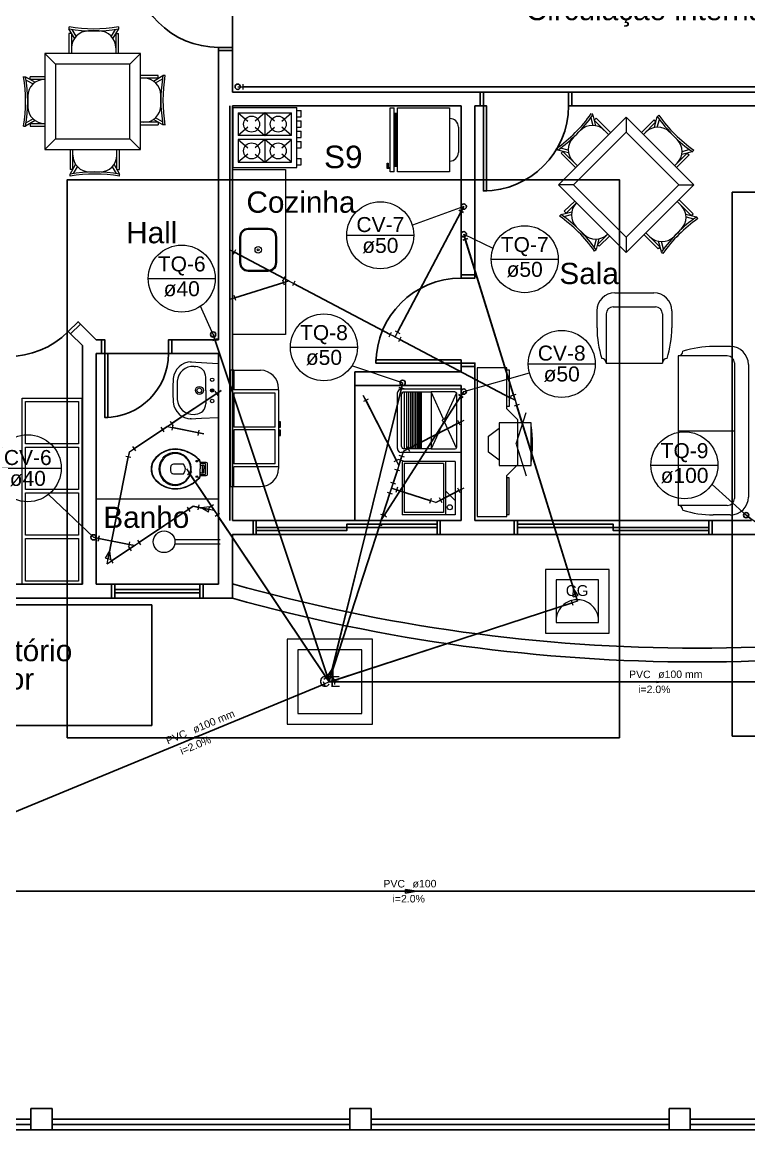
# Model space of a CAD drawing. Header units: inches. Extents: x -27 to 114, y -35 to 60.
# Drawn here: x 16.33 to 23.16, y -20.61 to -10.19 of the extents above; entities that cross this region are included whole.
import ezdxf

# ---------------------------------------------------------------- set-up
doc = ezdxf.new("R2010")
doc.units = ezdxf.units.IN
doc.header["$LTSCALE"] = 10
doc.header["$MEASUREMENT"] = 0
doc.linetypes.add('Dashed', pattern=[0.75, 0.5, -0.25])
for name, color, linetype, lineweight in [('AP-Conexões', 8, 'Continuous', 20), ('AP-Sentido tubo', 8, 'Continuous', 20), ('AP-Textos tubo', 7, 'Continuous', 20), ('AP-Tubos', 6, 'Continuous', 30), ('CV-Colunas', 6, 'Continuous', 30), ('CV-Conexões detalhe', 8, 'Continuous', 20), ('CV-Indicação coluna', 5, 'Continuous', 20), ('CV-Textos coluna', 7, 'Continuous', 20), ('CV-Tubos detalhe', 6, 'Continuous', 30), ('DI-Detalhes', 6, 'Dashed', 30), ('LINVISTA', 4, 'Continuous', 30), ('Simbolos', 160, 'Continuous', 20), ('Simbolos_int', 5, 'Continuous', 5), ('TQ-Colunas', 6, 'Continuous', 30), ('TQ-Conexões', 8, 'Continuous', 20), ('TQ-Conexões detalhe', 8, 'Continuous', 20), ('TQ-Indicação coluna', 5, 'Continuous', 20), ('TQ-Sentido tubo', 8, 'Continuous', 20), ('TQ-Textos coluna', 7, 'Continuous', 20), ('TQ-Textos tubo', 7, 'Continuous', 20), ('TQ-Tubos', 6, 'Continuous', 30), ('TQ-Tubos detalhe', 6, 'Continuous', 30), ('xeixo', 3, 'Continuous', 20), ('xjanela-porta', 253, 'Continuous', 30), ('xmoveis', 253, 'Continuous', 20), ('xparede', 7, 'Continuous', 30), ('xpiso', 4, 'Continuous', 30), ('xprojecao', 4, 'Continuous', 30), ('xtexto', 7, 'Continuous', 20)]:
    doc.layers.add(name, color=color, linetype=linetype, lineweight=lineweight)
doc.styles.add('Arial', font='arial.ttf')
doc.dimstyles.get("Standard").update_dxf_attribs({"dimtxt": 0.18, "dimasz": 0.18, "dimexe": 0.18, "dimexo": 0.0625, "dimgap": 0.09, "dimtad": 0, "dimtih": 1, "dimtoh": 1, "dimdec": 4, "dimzin": 0, "dimdsep": 46, "dimtxsty": 'Standard', "dimcen": 0.09, "dimadec": 0, "dimazin": 0, "dimtfac": 1, "dimtdec": 4, "dimtofl": 0, "dimtmove": 0, "dimatfit": 3, "dimfxl": 0, "dimtolj": 1, "dimtzin": 0, "dimarcsym": 0})

# ---------------------------------------------------------------- blocks, each defined once
blk = doc.blocks.new('_Closed')
at = {"color": 0, "linetype": 'ByBlock', "lineweight": -2}
for p, q in [((-1, 0.166667), (0, 0)), ((-1, 0.166667), (-1, -0.166667)), ((0, 0), (-1, -0.166667)), ((0, 0), (-1, 0))]:
    blk.add_line(p, q, dxfattribs=at)

msp = doc.modelspace()

# ---------------------------------------------------------------- linework, layer by layer
at = {"layer": 'AP-Conexões', "linetype": 'Continuous'}
for p, q in [((18.353, -10.799), (18.403, -10.799)), ((18.403, -10.774), (18.403, -10.824))]:
    msp.add_line(p, q, dxfattribs=at)
at = {"layer": 'AP-Tubos'}
for p, q in [((18.403, -10.799), (26.943, -10.799)), ((15.833, -18.366), (24.09, -18.366))]:
    msp.add_line(p, q, dxfattribs=at)
at = {"layer": 'CV-Colunas', "linetype": 'Continuous'}
for p, q in [((20.476, -11.983), (20.432, -11.96)), ((20.478, -11.927), (20.454, -11.972)), ((20.472, -13.722), (20.43, -13.695)), ((20.478, -13.666), (20.451, -13.709)), ((16.998, -15.037), (17.047, -15.047)), ((17.052, -15.023), (17.042, -15.072))]:
    msp.add_line(p, q, dxfattribs=at)
for centre in [(20.478, -11.927), (20.478, -13.666), (16.998, -15.037)]:
    msp.add_circle(centre, 0.025, dxfattribs=at)
at = {"layer": 'CV-Conexões detalhe', "linetype": 'Continuous'}
for p, q in [((19.776, -13.151), (19.799, -13.107)), ((19.832, -13.152), (19.855, -13.108)), ((19.833, -13.096), (19.877, -13.12)), ((19.832, -13.152), (19.787, -13.129)), ((19.832, -13.152), (19.876, -13.176)), ((19.888, -13.154), (19.864, -13.198)), ((19.703, -14.873), (19.688, -14.921)), ((19.695, -14.818), (19.742, -14.833)), ((19.703, -14.873), (19.719, -14.826)), ((19.703, -14.873), (19.73, -14.831)), ((19.709, -14.818), (19.751, -14.845)), ((19.712, -14.929), (19.664, -14.913)), ((17.33, -15.129), (17.339, -15.08)), ((17.384, -15.114), (17.334, -15.104)), ((17.384, -15.114), (17.425, -15.086)), ((17.411, -15.065), (17.439, -15.107)), ((17.356, -15.163), (17.328, -15.121)), ((17.384, -15.114), (17.342, -15.142))]:
    msp.add_line(p, q, dxfattribs=at)
at = {"layer": 'CV-Indicação coluna'}
for p, q in [((20.478, -11.927), (19.995, -12.102)), ((19.379, -12.196), (20.009, -12.196)), ((21.084, -13.406), (21.714, -13.406)), ((20.478, -13.666), (21.096, -13.49)), ((16.064, -14.387), (16.694, -14.387)), ((16.998, -15.037), (16.575, -14.635))]:
    msp.add_line(p, q, dxfattribs=at)
for centre in [(19.694, -12.196), (21.399, -13.406), (16.379, -14.387)]:
    msp.add_circle(centre, 0.315, dxfattribs=at)
at = {"layer": 'CV-Tubos detalhe'}
for p, q in [((19.855, -13.108), (20.454, -11.972)), ((19.73, -14.831), (20.451, -13.709)), ((17.334, -15.104), (17.047, -15.047))]:
    msp.add_line(p, q, dxfattribs=at)
at = {"layer": 'DI-Detalhes', "linetype": 'Continuous'}
for points in [[(16.751, -16.922), (21.941, -16.922), (21.941, -11.674), (16.751, -11.674), (16.751, -16.922)], [(23.002, -16.908), (28.454, -16.908), (28.454, -11.791), (23.002, -11.791), (23.002, -16.908)]]:
    msp.add_lwpolyline(points, close=True, dxfattribs=at)
at = {"layer": 'LINVISTA'}
for points in [[(16.408, -20.509), (14.108, -20.509), (14.108, -20.559), (16.408, -20.559)], [(19.408, -20.509), (16.608, -20.509)], [(22.408, -20.509), (19.608, -20.509)], [(25.408, -20.509), (22.608, -20.509)], [(16.608, -20.559), (19.408, -20.559)], [(19.608, -20.559), (22.408, -20.559)], [(22.608, -20.559), (25.408, -20.559)]]:
    msp.add_lwpolyline(points, dxfattribs=at)
at = {"layer": 'Simbolos', "linetype": 'Continuous'}
for points in [[(21.846, -15.338), (21.246, -15.338), (21.246, -15.938), (21.846, -15.938), (21.846, -15.338)], [(18.819, -16.795), (19.619, -16.795), (19.619, -15.995), (18.819, -15.995), (18.819, -16.795)]]:
    msp.add_lwpolyline(points, close=True, dxfattribs=at)
at = {"layer": 'Simbolos_int', "linetype": 'Dashed'}
for points in [[(21.746, -15.438), (21.346, -15.438), (21.346, -15.838), (21.746, -15.838), (21.746, -15.438)], [(18.919, -16.695), (19.519, -16.695), (19.519, -16.095), (18.919, -16.095), (18.919, -16.695)]]:
    msp.add_lwpolyline(points, close=True, dxfattribs=at)
msp.add_arc((21.546, -15.824), 0.2, 356.0178, 183.9838, dxfattribs=at)
at = {"layer": 'TQ-Colunas', "linetype": 'Continuous'}
for p, q in [((20.478, -12.187), (20.492, -12.235)), ((20.516, -12.227), (20.469, -12.242)), ((18.162, -13.169), (18.115, -13.185)), ((18.123, -13.129), (18.138, -13.177)), ((19.916, -13.639), (19.867, -13.627)), ((19.904, -13.584), (19.892, -13.633)), ((23.133, -14.829), (23.173, -14.859))]:
    msp.add_line(p, q, dxfattribs=at)
for centre in [(18.353, -10.799), (20.478, -12.187), (18.123, -13.129), (19.904, -13.584), (23.133, -14.829)]:
    msp.add_circle(centre, 0.025, dxfattribs=at)
at = {"layer": 'TQ-Conexões', "linetype": 'Continuous'}
for p, q in [((19.163, -16.37), (19.205, -16.342)), ((19.172, -16.358), (19.22, -16.342)), ((19.212, -16.397), (19.196, -16.35)), ((19.199, -16.343), (19.241, -16.276)), ((19.199, -16.343), (19.248, -16.355)), ((19.203, -16.342), (19.25, -16.279)), ((19.203, -16.342), (19.251, -16.358)), ((19.212, -16.397), (19.224, -16.349)), ((19.212, -16.397), (19.227, -16.35)), ((19.248, -16.355), (19.241, -16.276)), ((19.251, -16.358), (19.25, -16.279)), ((19.156, -16.393), (19.175, -16.44)), ((19.212, -16.397), (19.165, -16.417)), ((19.212, -16.397), (19.184, -16.356)), ((19.212, -16.397), (19.259, -16.382)), ((19.212, -16.397), (19.262, -16.397)), ((19.251, -16.358), (19.267, -16.406)), ((19.262, -16.372), (19.262, -16.422))]:
    msp.add_line(p, q, dxfattribs=at)
at = {"layer": 'TQ-Conexões detalhe', "linetype": 'Continuous'}
for p, q in [((18.278, -12.333), (18.322, -12.356)), ((18.334, -12.334), (18.31, -12.378)), ((18.778, -12.625), (18.802, -12.581)), ((18.834, -12.626), (18.79, -12.603)), ((18.794, -12.665), (18.779, -12.617)), ((18.834, -12.626), (18.786, -12.641)), ((18.834, -12.626), (18.878, -12.65)), ((18.89, -12.628), (18.867, -12.672)), ((18.278, -12.798), (18.325, -12.784)), ((18.318, -12.76), (18.333, -12.808)), ((18.17, -13.704), (18.142, -13.662)), ((18.198, -13.655), (18.156, -13.683)), ((19.534, -13.704), (19.557, -13.748)), ((19.579, -13.737), (19.535, -13.76)), ((20.905, -13.746), (20.928, -13.702)), ((20.961, -13.747), (20.916, -13.724)), ((20.922, -13.707), (20.97, -13.692)), ((20.961, -13.747), (20.946, -13.7)), ((20.961, -13.747), (20.975, -13.795)), ((20.999, -13.788), (20.951, -13.803)), ((17.717, -13.946), (17.745, -13.988)), ((20.445, -13.983), (20.422, -13.938)), ((20.478, -13.937), (20.433, -13.96)), ((17.662, -14.044), (17.634, -14.002)), ((17.69, -13.995), (17.648, -14.023)), ((17.69, -13.995), (17.731, -13.967)), ((17.69, -13.995), (17.739, -14.005)), ((17.744, -13.98), (17.734, -14.029)), ((17.982, -14.078), (17.991, -14.029)), ((18.036, -14.063), (17.987, -14.054)), ((17.335, -14.232), (17.325, -14.281)), ((17.335, -14.232), (17.377, -14.204)), ((17.363, -14.183), (17.391, -14.225)), ((19.92, -14.283), (19.872, -14.267)), ((19.911, -14.227), (19.896, -14.275)), ((19.911, -14.227), (19.956, -14.205)), ((19.944, -14.182), (19.967, -14.227)), ((17.35, -14.286), (17.301, -14.276)), ((19.824, -14.325), (19.869, -14.302)), ((19.869, -14.358), (19.846, -14.313)), ((19.869, -14.358), (19.854, -14.405)), ((19.861, -14.303), (19.908, -14.318)), ((19.869, -14.358), (19.884, -14.31)), ((17.873, -14.394), (17.9, -14.436)), ((17.921, -14.422), (17.88, -14.45)), ((19.878, -14.413), (19.83, -14.398)), ((19.799, -14.574), (19.784, -14.622)), ((19.791, -14.519), (19.838, -14.534)), ((19.799, -14.574), (19.815, -14.527)), ((19.799, -14.574), (19.847, -14.59)), ((19.855, -14.566), (19.839, -14.614)), ((20.445, -14.619), (20.422, -14.575)), ((20.478, -14.574), (20.433, -14.597)), ((19.808, -14.63), (19.76, -14.614)), ((20.16, -14.717), (20.175, -14.669)), ((20.215, -14.708), (20.26, -14.686)), ((20.248, -14.663), (20.271, -14.708)), ((17.907, -14.794), (17.88, -14.752)), ((17.935, -14.745), (17.894, -14.773)), ((17.935, -14.745), (17.984, -14.755)), ((17.989, -14.73), (17.979, -14.779)), ((18.089, -14.75), (18.011, -14.76)), ((18.079, -14.799), (18.011, -14.76)), ((18.079, -14.799), (18.089, -14.75)), ((18.133, -14.785), (18.084, -14.775)), ((18.085, -14.757), (18.126, -14.729)), ((18.133, -14.785), (18.106, -14.743)), ((18.133, -14.785), (18.161, -14.826)), ((20.215, -14.708), (20.168, -14.693)), ((18.182, -14.812), (18.14, -14.84)), ((17.111, -15.233), (17.15, -15.164)), ((17.16, -15.242), (17.15, -15.164)), ((17.111, -15.233), (17.16, -15.242)), ((17.126, -15.286), (17.135, -15.237)), ((17.126, -15.286), (17.167, -15.259)), ((17.153, -15.238), (17.181, -15.279)), ((21.507, -15.598), (21.509, -15.519)), ((21.555, -15.583), (21.509, -15.519)), ((21.507, -15.598), (21.555, -15.583)), ((21.546, -15.638), (21.531, -15.59)), ((21.506, -15.677), (21.49, -15.63)), ((21.546, -15.638), (21.498, -15.653))]:
    msp.add_line(p, q, dxfattribs=at)
at = {"layer": 'TQ-Indicação coluna'}
for p, q in [((20.478, -12.187), (20.753, -12.319)), ((20.736, -12.421), (21.366, -12.421)), ((17.512, -12.603), (18.142, -12.603)), ((18.123, -13.129), (18.005, -12.863)), ((18.849, -13.25), (19.479, -13.25)), ((19.904, -13.584), (19.427, -13.423)), ((22.238, -14.359), (22.868, -14.359)), ((23.133, -14.829), (22.812, -14.539))]:
    msp.add_line(p, q, dxfattribs=at)
for centre in [(21.051, -12.421), (17.827, -12.603), (19.164, -13.25), (22.553, -14.359)]:
    msp.add_circle(centre, 0.315, dxfattribs=at)
at = {"layer": 'TQ-Sentido tubo'}
for points in [[(22.292, -16.397), (22.2, -16.397)], [(17.95, -16.92), (17.865, -16.955)]]:
    msp.add_lwpolyline(points, dxfattribs=at)
at = {"layer": 'TQ-Tubos'}
for p, q in [((16.24, -17.628), (19.165, -16.417)), ((19.262, -16.397), (25.279, -16.397))]:
    msp.add_line(p, q, dxfattribs=at)
at = {"layer": 'TQ-Tubos detalhe'}
for p, q in [((20.492, -12.235), (20.946, -13.7)), ((18.322, -12.356), (18.79, -12.603)), ((18.325, -12.784), (18.786, -12.641)), ((18.878, -12.65), (19.787, -13.129)), ((18.138, -13.177), (19.196, -16.35)), ((19.876, -13.176), (20.916, -13.724)), ((19.892, -13.633), (19.224, -16.349)), ((18.156, -13.683), (17.731, -13.967)), ((19.557, -13.748), (19.846, -14.313)), ((20.975, -13.795), (21.531, -15.59)), ((17.648, -14.023), (17.377, -14.204)), ((17.987, -14.054), (17.739, -14.005)), ((20.433, -13.96), (19.956, -14.205)), ((17.325, -14.281), (17.135, -15.237)), ((19.896, -14.275), (19.884, -14.31)), ((17.9, -14.436), (18.106, -14.743)), ((19.854, -14.405), (19.815, -14.527)), ((19.784, -14.622), (19.719, -14.826)), ((20.168, -14.693), (19.847, -14.59)), ((20.433, -14.597), (20.26, -14.686)), ((17.425, -15.086), (17.894, -14.773)), ((17.984, -14.755), (18.084, -14.775)), ((18.161, -14.826), (19.184, -16.356)), ((19.688, -14.921), (19.227, -16.35)), ((17.167, -15.259), (17.342, -15.142)), ((21.498, -15.653), (19.259, -16.382))]:
    msp.add_line(p, q, dxfattribs=at)
at = {"layer": 'xeixo'}
for p, q in [((19.832, -13.152), (20.478, -11.927)), ((20.478, -12.187), (21.546, -15.638)), ((18.278, -12.333), (20.961, -13.747)), ((18.278, -12.798), (18.834, -12.626)), ((18.123, -13.129), (19.212, -16.397)), ((19.904, -13.584), (19.212, -16.397)), ((17.335, -14.232), (18.198, -13.655)), ((19.869, -14.358), (19.534, -13.704)), ((20.478, -13.666), (19.703, -14.873)), ((20.478, -13.937), (19.911, -14.227)), ((17.69, -13.995), (18.036, -14.063)), ((17.126, -15.286), (17.335, -14.232)), ((19.911, -14.227), (19.8, -14.574)), ((17.873, -14.394), (19.212, -16.397)), ((19.212, -16.397), (19.8, -14.574)), ((20.215, -14.708), (19.8, -14.574)), ((20.478, -14.574), (20.215, -14.708)), ((17.126, -15.286), (17.935, -14.745)), ((18.133, -14.784), (17.935, -14.745)), ((23.133, -14.829), (25.329, -16.397)), ((16.998, -15.037), (17.384, -15.114)), ((21.546, -15.638), (19.212, -16.397)), ((19.212, -16.397), (25.329, -16.397))]:
    msp.add_line(p, q, dxfattribs=at)
at = {"layer": 'xjanela-porta'}
for p, q in [((20.228, -14.879), (18.528, -14.879)), ((22.783, -14.879), (20.983, -14.879)), ((20.228, -15.009), (18.528, -15.009)), ((22.783, -15.009), (20.983, -15.009)), ((17.998, -15.479), (17.198, -15.479)), ((17.998, -15.609), (17.198, -15.609))]:
    msp.add_line(p, q, dxfattribs=at)
for points in [[(18.173, -10.459), (18.173, -10.429), (18.303, -10.429), (18.303, -10.459)], [(20.633, -10.849), (20.663, -10.849), (20.663, -10.979), (20.633, -10.979)], [(21.493, -10.979), (21.463, -10.979), (21.463, -10.849), (21.493, -10.849)], [(20.453, -12.569), (20.453, -12.599), (20.583, -12.599), (20.583, -12.569)], [(16.782, -13.123), (16.761, -13.102), (16.853, -13.01), (16.874, -13.031)], [(17.073, -13.179), (17.103, -13.179), (17.103, -13.309), (17.073, -13.309)], [(17.733, -13.309), (17.703, -13.309), (17.703, -13.179), (17.733, -13.179)], [(20.583, -13.429), (20.583, -13.399), (20.453, -13.399), (20.453, -13.429)], [(18.498, -14.879), (18.528, -14.879), (18.528, -15.009), (18.498, -15.009)], [(20.258, -15.009), (20.228, -15.009), (20.228, -14.879), (20.258, -14.879)], [(20.953, -15.009), (20.983, -15.009), (20.983, -14.879), (20.953, -14.879)], [(22.813, -14.879), (22.783, -14.879), (22.783, -15.009), (22.813, -15.009)], [(17.168, -15.479), (17.198, -15.479), (17.198, -15.609), (17.168, -15.609)], [(18.028, -15.609), (17.998, -15.609), (17.998, -15.479), (18.028, -15.479)]]:
    msp.add_lwpolyline(points, dxfattribs=at)
for points in [[(20.663, -10.979), (20.693, -10.979), (20.693, -11.779), (20.663, -11.779), (20.663, -10.979), (20.663, -10.979)], [(17.103, -13.309), (17.133, -13.309), (17.133, -13.909), (17.103, -13.909), (17.103, -13.309), (17.103, -13.309)], [(20.453, -13.399), (20.453, -13.369), (19.653, -13.369), (19.653, -13.399), (20.453, -13.399), (20.453, -13.399)], [(19.378, -14.974), (18.528, -14.974), (18.528, -14.944), (19.378, -14.944), (19.378, -14.974), (19.378, -14.974)], [(20.228, -14.944), (19.378, -14.944), (19.378, -14.914), (20.228, -14.914), (20.228, -14.944), (20.228, -14.944)], [(20.983, -14.914), (21.883, -14.914), (21.883, -14.944), (20.983, -14.944), (20.983, -14.914), (20.983, -14.914)], [(21.883, -14.944), (22.783, -14.944), (22.783, -14.974), (21.883, -14.974), (21.883, -14.944), (21.883, -14.944)], [(17.998, -15.529), (17.198, -15.529), (17.198, -15.559), (17.998, -15.559), (17.998, -15.529), (17.998, -15.529)]]:
    msp.add_lwpolyline(points, close=True, dxfattribs=at)
for centre, radius, start, end in [((18.173, -9.629), 0.8, 180, 270), ((20.663, -10.979), 0.8, 270, 0), ((20.453, -13.399), 0.8, 90, 180), ((16.195, -12.536), 0.8, 225, 315), ((17.103, -13.309), 0.6, 270, 0)]:
    msp.add_arc(centre, radius, start, end, dxfattribs=at)
at = {"layer": 'xmoveis'}
for p, q in [((16.767, -10.235), (16.767, -10.254)), ((16.819, -10.344), (16.767, -10.254)), ((16.767, -10.297), (16.767, -10.488)), ((16.792, -10.297), (16.767, -10.297)), ((16.792, -10.297), (16.792, -10.488)), ((16.835, -10.323), (16.798, -10.26)), ((17.049, -10.274), (16.95, -10.274)), ((17.201, -10.26), (17.164, -10.323)), ((17.232, -10.254), (17.18, -10.344)), ((17.207, -10.297), (17.207, -10.488)), ((17.207, -10.297), (17.232, -10.297)), ((17.232, -10.235), (17.232, -10.254)), ((17.232, -10.488), (17.232, -10.297)), ((16.64, -10.588), (16.54, -10.488)), ((17.44, -10.488), (17.34, -10.588)), ((16.34, -10.705), (16.36, -10.705)), ((16.36, -10.705), (16.449, -10.757)), ((16.54, -10.705), (16.403, -10.705)), ((16.403, -10.729), (16.403, -10.705)), ((16.403, -10.729), (16.54, -10.729)), ((17.607, -10.694), (17.44, -10.694)), ((17.607, -10.719), (17.44, -10.719)), ((17.561, -10.746), (17.65, -10.694)), ((17.581, -10.762), (17.645, -10.726)), ((17.607, -10.719), (17.607, -10.694)), ((17.67, -10.694), (17.65, -10.694)), ((16.365, -10.736), (16.429, -10.773)), ((16.379, -10.888), (16.379, -10.987)), ((17.63, -10.976), (17.63, -10.877)), ((18.309, -10.995), (18.309, -11.559)), ((18.309, -10.995), (18.909, -10.995)), ((18.909, -11.559), (18.909, -10.995)), ((18.909, -11.023), (18.949, -11.023)), ((18.949, -11.083), (18.949, -11.023)), ((19.787, -10.998), (19.825, -10.998)), ((19.787, -11.598), (19.787, -10.998)), ((19.825, -11.598), (19.825, -10.998)), ((19.855, -10.998), (20.345, -10.998)), ((19.855, -11.598), (19.855, -10.998)), ((20.345, -10.998), (20.345, -11.598)), ((16.449, -11.118), (16.36, -11.17)), ((16.429, -11.101), (16.365, -11.138)), ((16.403, -11.145), (16.54, -11.145)), ((16.403, -11.145), (16.403, -11.17)), ((17.607, -11.134), (17.44, -11.134)), ((17.65, -11.159), (17.561, -11.107)), ((17.645, -11.128), (17.581, -11.091)), ((17.607, -11.134), (17.607, -11.159)), ((18.359, -11.045), (18.859, -11.045)), ((18.359, -11.045), (18.359, -11.257)), ((18.359, -11.045), (18.45, -11.122)), ((18.609, -11.045), (18.518, -11.122)), ((18.609, -11.045), (18.609, -11.257)), ((18.7, -11.122), (18.609, -11.045)), ((18.768, -11.122), (18.859, -11.045)), ((18.859, -11.257), (18.859, -11.045)), ((18.909, -11.083), (18.949, -11.083)), ((18.909, -11.119), (18.949, -11.119)), ((18.949, -11.179), (18.949, -11.119)), ((19.825, -11.048), (19.855, -11.048)), ((19.833, -11.548), (19.833, -11.048)), ((19.84, -11.548), (19.84, -11.048)), ((19.847, -11.548), (19.847, -11.048)), ((20.345, -11.098), (20.348, -11.098)), ((21.673, -11.092), (21.692, -11.163)), ((21.678, -11.052), (21.692, -11.066)), ((21.692, -11.066), (21.718, -11.166)), ((21.704, -11.114), (21.722, -11.096)), ((21.704, -11.114), (21.839, -11.249)), ((21.857, -11.231), (21.722, -11.096)), ((22.004, -11.084), (22.004, -11.226)), ((22.268, -11.112), (22.15, -11.23)), ((22.285, -11.129), (22.167, -11.247)), ((22.285, -11.129), (22.268, -11.112)), ((22.271, -11.181), (22.298, -11.081)), ((22.312, -11.067), (22.298, -11.081)), ((22.298, -11.178), (22.317, -11.107)), ((16.34, -11.17), (16.36, -11.17)), ((16.403, -11.17), (16.54, -11.17)), ((17.44, -11.159), (17.607, -11.159)), ((17.67, -11.159), (17.65, -11.159)), ((18.45, -11.18), (18.359, -11.257)), ((18.518, -11.18), (18.609, -11.257)), ((18.609, -11.257), (18.7, -11.18)), ((18.859, -11.257), (18.768, -11.18)), ((18.909, -11.179), (18.949, -11.179)), ((18.909, -11.216), (18.949, -11.216)), ((18.949, -11.276), (18.949, -11.216)), ((20.428, -11.178), (20.428, -11.418)), ((21.576, -11.209), (21.506, -11.279)), ((22.484, -11.295), (22.414, -11.225)), ((16.64, -11.288), (16.54, -11.388)), ((17.34, -11.288), (17.44, -11.388)), ((18.859, -11.257), (18.359, -11.257)), ((18.859, -11.297), (18.359, -11.297)), ((18.359, -11.297), (18.359, -11.509)), ((18.359, -11.297), (18.45, -11.374)), ((18.609, -11.297), (18.518, -11.374)), ((18.609, -11.297), (18.609, -11.509)), ((18.7, -11.374), (18.609, -11.297)), ((18.768, -11.374), (18.859, -11.297)), ((18.859, -11.509), (18.859, -11.297)), ((18.909, -11.276), (18.949, -11.276)), ((18.909, -11.313), (18.949, -11.313)), ((18.949, -11.373), (18.949, -11.313)), ((16.778, -11.388), (16.778, -11.577)), ((16.803, -11.577), (16.803, -11.388)), ((17.218, -11.577), (17.218, -11.388)), ((17.243, -11.577), (17.243, -11.388)), ((18.45, -11.432), (18.359, -11.509)), ((18.518, -11.432), (18.609, -11.509)), ((18.609, -11.509), (18.7, -11.432)), ((18.859, -11.509), (18.768, -11.432)), ((18.909, -11.373), (18.949, -11.373)), ((21.349, -11.381), (21.363, -11.395)), ((21.463, -11.422), (21.363, -11.395)), ((21.46, -11.395), (21.389, -11.376)), ((21.411, -11.408), (21.393, -11.425)), ((21.393, -11.425), (21.528, -11.56)), ((21.411, -11.408), (21.546, -11.543)), ((22.579, -11.423), (22.461, -11.541)), ((22.479, -11.559), (22.597, -11.44)), ((22.627, -11.41), (22.527, -11.437)), ((22.601, -11.391), (22.53, -11.411)), ((22.579, -11.423), (22.597, -11.44)), ((22.641, -11.396), (22.627, -11.41)), ((16.778, -11.62), (16.829, -11.53)), ((16.809, -11.615), (16.846, -11.551)), ((17.174, -11.551), (17.211, -11.615)), ((17.191, -11.53), (17.243, -11.62)), ((18.309, -11.559), (18.909, -11.559)), ((18.359, -11.509), (18.859, -11.509)), ((18.909, -11.474), (18.949, -11.474)), ((18.909, -11.534), (18.949, -11.534)), ((18.949, -11.534), (18.949, -11.474)), ((19.757, -11.568), (19.757, -11.518)), ((19.757, -11.518), (19.767, -11.518)), ((19.767, -11.518), (19.767, -11.558)), ((19.767, -11.558), (19.787, -11.558)), ((19.855, -11.548), (19.825, -11.548)), ((20.348, -11.498), (20.345, -11.498)), ((16.803, -11.577), (16.778, -11.577)), ((16.778, -11.64), (16.778, -11.62)), ((16.961, -11.6), (17.06, -11.6)), ((17.218, -11.577), (17.243, -11.577)), ((17.243, -11.64), (17.243, -11.62)), ((18.303, -11.579), (18.803, -11.579)), ((18.803, -11.579), (18.803, -13.13)), ((19.787, -11.568), (19.757, -11.568)), ((19.825, -11.598), (19.787, -11.598)), ((20.345, -11.598), (19.855, -11.598)), ((21.509, -11.721), (21.368, -11.721)), ((22.499, -11.721), (22.641, -11.721)), ((21.521, -11.874), (21.423, -11.971)), ((22.635, -11.994), (22.501, -11.86)), ((21.393, -12.001), (21.493, -11.975)), ((21.441, -11.989), (21.423, -11.971)), ((21.441, -11.989), (21.538, -11.891)), ((22.617, -12.011), (22.483, -11.878)), ((21.379, -12.015), (21.393, -12.001)), ((21.419, -12.02), (21.49, -12.001)), ((22.565, -11.997), (22.665, -12.024)), ((22.568, -12.024), (22.639, -12.043)), ((22.617, -12.011), (22.635, -11.994)), ((22.679, -12.038), (22.665, -12.024)), ((18.641, -12.133), (18.451, -12.133)), ((18.641, -12.143), (18.451, -12.143)), ((21.536, -12.117), (21.607, -12.187)), ((21.735, -12.282), (21.832, -12.185)), ((22.323, -12.305), (22.19, -12.172)), ((22.452, -12.21), (22.521, -12.14)), ((18.371, -12.213), (18.371, -12.453)), ((18.381, -12.213), (18.381, -12.453)), ((18.711, -12.453), (18.711, -12.213)), ((18.721, -12.453), (18.721, -12.213)), ((21.722, -12.233), (21.703, -12.304)), ((21.749, -12.23), (21.722, -12.33)), ((21.735, -12.282), (21.752, -12.3)), ((21.752, -12.3), (21.85, -12.202)), ((22.004, -12.215), (22.004, -12.357)), ((22.172, -12.189), (22.306, -12.323)), ((22.336, -12.353), (22.309, -12.253)), ((22.355, -12.327), (22.336, -12.256)), ((21.708, -12.344), (21.722, -12.33)), ((22.323, -12.305), (22.306, -12.323)), ((22.35, -12.367), (22.336, -12.353)), ((18.451, -12.523), (18.641, -12.523)), ((18.451, -12.533), (18.641, -12.533)), ((21.899, -12.738), (22.265, -12.738)), ((21.73, -12.906), (21.73, -13.068)), ((21.884, -12.87), (22.28, -12.87)), ((22.434, -12.906), (22.434, -13.068)), ((21.818, -12.936), (21.818, -13.398)), ((22.346, -12.936), (22.346, -13.398)), ((18.803, -13.13), (18.303, -13.13)), ((22.956, -13.331), (22.494, -13.331)), ((22.494, -13.331), (22.494, -14.738)), ((22.985, -13.243), (22.824, -13.243)), ((17.908, -13.388), (18.013, -13.393)), ((17.943, -13.43), (17.958, -13.43)), ((18.013, -13.393), (18.168, -13.401)), ((18.173, -13.406), (18.173, -13.655)), ((21.818, -13.398), (22.346, -13.398)), ((23.022, -13.397), (23.022, -14.672)), ((23.154, -13.412), (23.154, -14.658)), ((18.053, -13.655), (18.053, -13.53)), ((18.287, -14.56), (18.287, -13.466)), ((18.317, -13.466), (18.287, -13.466)), ((18.317, -13.466), (18.317, -13.651)), ((18.317, -13.466), (18.567, -13.466)), ((20.883, -13.442), (20.603, -13.442)), ((20.603, -13.442), (20.603, -14.842)), ((20.883, -13.827), (20.883, -13.442)), ((20.883, -13.806), (20.883, -13.463)), ((20.883, -13.463), (20.904, -13.463)), ((20.904, -13.463), (20.904, -13.806)), ((18.113, -13.665), (18.113, -13.645)), ((18.737, -13.651), (18.737, -13.636)), ((19.892, -13.64), (20.454, -13.64)), ((20.454, -13.64), (20.454, -14.24)), ((18.053, -13.655), (18.053, -13.78)), ((18.123, -13.655), (18.103, -13.655)), ((18.173, -13.904), (18.173, -13.655)), ((18.737, -13.651), (18.317, -13.651)), ((18.707, -13.681), (18.317, -13.681)), ((18.317, -13.681), (18.317, -14.001)), ((18.707, -14.001), (18.707, -13.681)), ((18.737, -13.651), (18.737, -14.375)), ((19.854, -14.2), (19.854, -13.681)), ((19.922, -14.205), (19.922, -13.67)), ((19.942, -14.205), (19.942, -13.67)), ((19.962, -14.205), (19.962, -13.67)), ((19.982, -14.205), (19.982, -13.67)), ((19.997, -14.205), (19.997, -13.67)), ((20.012, -14.205), (20.012, -13.67)), ((20.027, -14.205), (20.027, -13.67)), ((20.042, -14.205), (20.042, -13.67)), ((20.052, -14.205), (20.052, -13.67)), ((20.062, -14.205), (20.062, -13.67)), ((20.072, -14.205), (20.072, -13.67)), ((20.082, -14.205), (20.082, -13.67)), ((20.287, -13.925), (20.173, -13.67)), ((20.41, -13.677), (20.298, -13.925)), ((20.904, -13.806), (20.883, -13.806)), ((20.988, -13.932), (20.883, -13.827)), ((17.908, -13.923), (18.013, -13.917)), ((17.917, -13.923), (17.908, -13.923)), ((17.943, -13.881), (17.958, -13.88)), ((18.013, -13.917), (18.168, -13.909)), ((20.287, -13.951), (20.173, -14.205)), ((20.409, -14.198), (20.298, -13.95)), ((20.97, -14.157), (21.065, -13.862)), ((20.988, -14.352), (20.988, -13.932)), ((18.707, -14.001), (18.317, -14.001)), ((18.707, -14.025), (18.317, -14.025)), ((18.317, -14.025), (18.317, -14.345)), ((18.707, -14.345), (18.707, -14.025)), ((22.494, -14.035), (23.022, -14.035)), ((20.97, -14.162), (21.065, -14.458)), ((20.454, -14.24), (19.891, -14.24)), ((17.845, -14.35), (17.749, -14.35)), ((17.999, -14.325), (17.999, -14.32)), ((17.999, -14.332), (17.999, -14.325)), ((17.999, -14.332), (17.999, -14.394)), ((18.057, -14.332), (17.999, -14.332)), ((18.043, -14.342), (17.999, -14.342)), ((18.007, -14.358), (18.018, -14.358)), ((18.022, -14.394), (18.022, -14.359)), ((18.034, -14.363), (18.034, -14.394)), ((18.05, -14.394), (18.05, -14.349)), ((18.069, -14.394), (18.069, -14.343)), ((18.707, -14.345), (18.317, -14.345)), ((18.317, -14.56), (18.317, -14.375)), ((18.737, -14.375), (18.317, -14.375)), ((18.737, -14.375), (18.737, -14.39)), ((20.398, -14.324), (19.898, -14.324)), ((19.898, -14.324), (19.898, -14.824)), ((20.288, -14.344), (19.918, -14.344)), ((19.918, -14.344), (19.918, -14.803)), ((20.398, -14.324), (20.398, -14.824)), ((20.883, -14.457), (20.988, -14.352)), ((17.749, -14.439), (17.845, -14.439)), ((17.999, -14.457), (17.999, -14.394)), ((17.999, -14.447), (18.043, -14.447)), ((17.999, -14.457), (18.057, -14.457)), ((17.999, -14.464), (17.999, -14.457)), ((17.999, -14.469), (17.999, -14.464)), ((18.007, -14.43), (18.018, -14.43)), ((18.022, -14.43), (18.022, -14.394)), ((18.034, -14.426), (18.034, -14.394)), ((18.05, -14.439), (18.05, -14.394)), ((18.069, -14.446), (18.069, -14.394)), ((20.883, -14.842), (20.883, -14.457)), ((20.883, -14.478), (20.883, -14.821)), ((20.904, -14.478), (20.883, -14.478)), ((20.904, -14.821), (20.904, -14.478)), ((18.287, -14.56), (18.317, -14.56)), ((18.317, -14.56), (18.567, -14.56)), ((18.173, -14.679), (17.023, -14.679)), ((20.398, -14.691), (20.308, -14.601)), ((22.956, -14.738), (22.494, -14.738)), ((20.398, -14.824), (19.898, -14.824)), ((20.288, -14.803), (19.918, -14.803)), ((20.603, -14.842), (20.883, -14.842)), ((20.883, -14.821), (20.904, -14.821)), ((22.985, -14.826), (22.824, -14.826)), ((18.187, -15.059), (17.761, -15.059)), ((17.761, -15.099), (18.187, -15.099))]:
    msp.add_line(p, q, dxfattribs=at)
for points in [[(17.44, -10.488), (16.54, -10.488), (16.54, -11.388), (17.44, -11.388), (17.44, -10.488), (17.44, -10.488)], [(17.34, -10.588), (16.64, -10.588), (16.64, -11.288), (17.34, -11.288), (17.34, -10.588), (17.34, -10.588)], [(22.004, -11.084), (21.368, -11.721), (22.004, -12.357), (22.641, -11.721), (22.004, -11.084), (22.004, -11.084)], [(22.004, -11.226), (21.509, -11.721), (22.004, -12.215), (22.499, -11.721), (22.004, -11.226), (22.004, -11.226)], [(16.888, -15.478), (16.328, -15.478), (16.328, -13.728), (16.888, -13.728), (16.888, -15.478), (16.888, -15.478)], [(16.858, -14.158), (16.358, -14.158), (16.358, -13.758), (16.858, -13.758), (16.858, -14.158), (16.858, -14.158)], [(18.747, -14.001), (18.757, -14.001), (18.757, -13.951), (18.747, -13.951), (18.747, -14.001), (18.747, -14.001)], [(18.747, -14.078), (18.757, -14.078), (18.757, -14.028), (18.747, -14.028), (18.747, -14.078), (18.747, -14.078)], [(20.811, -13.96), (20.811, -14.36), (21.111, -14.36), (21.111, -13.96), (20.811, -13.96), (20.811, -13.96)], [(16.858, -14.588), (16.358, -14.588), (16.358, -14.188), (16.858, -14.188), (16.858, -14.588), (16.858, -14.588)], [(16.858, -15.018), (16.358, -15.018), (16.358, -14.618), (16.858, -14.618), (16.858, -15.018), (16.858, -15.018)], [(16.858, -15.448), (16.358, -15.448), (16.358, -15.048), (16.858, -15.048), (16.858, -15.448), (16.858, -15.448)]]:
    msp.add_lwpolyline(points, close=True, dxfattribs=at)
for points in [[(19.892, -14.182), (19.892, -13.7)], [(20.173, -13.67), (20.173, -14.205), (19.916, -14.205)], [(19.921, -13.67), (20.173, -13.67)], [(20.173, -13.67), (20.173, -14.205), (20.397, -14.205)], [(20.397, -13.67), (20.173, -13.67)], [(20.413, -14.19), (20.413, -13.684)], [(20.811, -14.31), (20.711, -14.235), (20.711, -14.085), (20.811, -14.01)], [(20.288, -14.344), (20.288, -14.803)], [(20.308, -14.324), (20.308, -14.824)]]:
    msp.add_lwpolyline(points, dxfattribs=at)
for centre, radius in [((18.484, -11.151), 0.075), ((18.734, -11.151), 0.075), ((18.484, -11.403), 0.075), ((18.734, -11.403), 0.075), ((18.546, -12.333), 0.03), ((18.546, -12.333), 0.01), ((18.113, -13.555), 0.016), ((17.993, -13.655), 0.0375), ((17.993, -13.655), 0.0225), ((18.113, -13.655), 0.016), ((18.113, -13.755), 0.016), ((20.293, -13.938), 0.014), ((17.969, -14.321), 0.0075), ((17.969, -14.467), 0.0075), ((20.347, -14.754), 0.0235), ((17.661, -15.079), 0.102)]:
    msp.add_circle(centre, radius, dxfattribs=at)
for centre, radius, start, end in [((17, -8.878), 1.376, 260.271, 279.729), ((17, -8.898), 1.376, 260.271, 279.729), ((16.95, -10.433), 0.158, 90, 180), ((17.049, -10.433), 0.158, 0, 90), ((14.983, -10.937), 1.376, 350.271, 9.729), ((15.003, -10.937), 1.376, 350.271, 9.729), ((16.538, -10.888), 0.158, 90, 180), ((17.472, -10.877), 0.158, 0, 90), ((19.007, -10.927), 1.376, 170.271, 189.729), ((19.026, -10.927), 1.376, 170.271, 189.729), ((16.538, -10.987), 0.158, 180, 270), ((17.472, -10.976), 0.158, 270, 0), ((20.348, -11.178), 0.08, 0, 90), ((20.554, -10.257), 1.376, 305.271, 324.729), ((20.568, -10.271), 1.376, 305.271, 324.729), ((23.422, -10.287), 1.376, 215.271, 234.729), ((23.436, -10.273), 1.376, 215.271, 234.729), ((21.688, -11.321), 0.158, 45, 135), ((22.302, -11.337), 0.158, 45, 135), ((21.618, -11.391), 0.158, 135, 225), ((22.372, -11.407), 0.158, 315, 45), ((16.961, -11.442), 0.158, 180, 270), ((17.06, -11.442), 0.158, 270, 0), ((20.348, -11.418), 0.08, 270, 0), ((17.01, -12.977), 1.376, 80.271, 99.729), ((17.01, -12.996), 1.376, 80.271, 99.729), ((21.648, -12.005), 0.158, 135, 225), ((22.41, -12.028), 0.158, 315, 45), ((20.584, -13.139), 1.376, 35.271, 54.729), ((20.598, -13.125), 1.376, 35.271, 54.729), ((23.46, -13.148), 1.376, 125.271, 144.729), ((23.474, -13.162), 1.376, 125.271, 144.729), ((18.451, -12.213), 0.08, 90, 180), ((18.451, -12.213), 0.07, 90, 180), ((18.641, -12.213), 0.08, 0, 90), ((18.641, -12.213), 0.07, 0, 90), ((21.718, -12.075), 0.158, 225, 315), ((22.34, -12.098), 0.158, 225, 315), ((18.451, -12.453), 0.08, 180, 270), ((18.451, -12.453), 0.07, 180, 270), ((18.641, -12.453), 0.08, 270, 0), ((18.641, -12.453), 0.07, 270, 0), ((21.899, -12.906), 0.169, 90, 180), ((22.266, -12.906), 0.169, 0, 90), ((21.884, -12.936), 0.066, 90, 180), ((22.28, -12.936), 0.066, 0, 90), ((22.701, -13.065), 0.97, 180.172, 197.318), ((21.464, -13.065), 0.97, 342.682, 359.828), ((22.494, -13.287), 0.044, 270.003, 0), ((22.827, -14.213), 0.97, 90.1723, 107.318), ((22.956, -13.397), 0.066, 0, 90), ((22.985, -13.412), 0.169, 0, 90), ((17.917, -13.558), 0.17, 90, 175.302), ((17.935, -13.579), 0.15, 87.0582, 176.284), ((17.953, -13.53), 0.1, 0, 87.0582), ((18.168, -13.406), 0.005, 0, 87.0582), ((21.774, -13.398), 0.044, 0.003, 90), ((22.39, -13.398), 0.044, 90, 179.997), ((18.567, -13.636), 0.17, 0, 90), ((19.103, -13.655), 1.36, 175.302, 180), ((19.103, -13.655), 1.32, 176.284, 180), ((19.902, -13.688), 0.0487, 102.429, 171.603), ((19.103, -13.655), 1.36, 180, 184.698), ((19.103, -13.655), 1.32, 180, 183.716), ((17.935, -13.731), 0.15, 183.716, 272.942), ((19.92, -13.699), 0.0285, 87.0729, 181.067), ((20.395, -13.688), 0.0177, 12.1026, 83.8845), ((17.917, -13.753), 0.17, 184.698, 270), ((17.953, -13.78), 0.1, 272.942, 0), ((20.078, -14.16), 1.048, 350.383, 9.6172), ((17.78, -14.47), 0.268, 121.681, 141.84), ((17.78, -14.47), 0.264, 121.686, 141.83), ((17.767, -14.454), 0.248, 96.483, 121.073), ((17.767, -14.454), 0.244, 96.4779, 121.067), ((17.766, -14.397), 0.157, 100.028, 138.778), ((17.766, -14.392), 0.144, 100.808, 136.926), ((17.769, -14.449), 0.243, 73.2378, 97.0453), ((17.769, -14.449), 0.239, 84.2407, 97.0506), ((17.765, -14.387), 0.146, 59.7019, 100.446), ((17.767, -14.394), 0.145, 60.1948, 101.066), ((17.751, -14.54), 0.331, 55.8497, 82.7065), ((17.751, -14.54), 0.335, 55.8476, 74.7475), ((17.763, -14.395), 0.154, 0.2488, 60.3441), ((17.766, -14.394), 0.146, 359.888, 60.0886), ((17.758, -14.526), 0.316, 40.7546, 55.5359), ((17.758, -14.526), 0.32, 41.9479, 55.5381), ((19.894, -14.2), 0.04, 180.092, 265.528), ((19.919, -14.178), 0.0273, 188.11, 264.315), ((20.395, -14.187), 0.0184, 277.018, 350.505), ((17.688, -14.394), 0.149, 143.002, 180.128), ((17.688, -14.394), 0.145, 143.02, 180.128), ((17.765, -14.394), 0.153, 139.336, 180.055), ((17.764, -14.393), 0.142, 136.228, 180.664), ((17.805, -14.394), 0.0846, 159.222, 200.778), ((17.748, -14.374), 0.0241, 89.1095, 156.49), ((17.793, -14.394), 0.0683, 319.312, 40.6882), ((17.989, -14.32), 0.0102, 358.309, 45.2439), ((17.99, -14.326), 0.00945, 6.988, 38.6516), ((18.007, -14.35), 0.00832, 184.718, 267.985), ((18.017, -14.346), 0.0119, 274.052, 294.02), ((18.026, -14.37), 0.0131, 70.6125, 109.658), ((18.028, -14.363), 0.00592, 43.936, 67.4017), ((18.027, -14.363), 0.00666, 357.957, 36.1023), ((18.043, -14.349), 0.00728, 358.275, 91.725), ((18.057, -14.344), 0.0118, 3.6802, 91.299), ((17.688, -14.395), 0.149, 179.872, 216.998), ((17.688, -14.395), 0.145, 179.872, 216.98), ((17.765, -14.394), 0.153, 179.945, 220.664), ((17.764, -14.396), 0.142, 179.336, 223.772), ((17.748, -14.415), 0.0241, 203.51, 270.891), ((17.766, -14.395), 0.146, 299.911, 0.1122), ((17.763, -14.394), 0.154, 299.656, 359.751), ((17.758, -14.262), 0.316, 304.464, 319.245), ((17.758, -14.262), 0.32, 304.462, 318.052), ((17.989, -14.469), 0.0102, 314.756, 1.6914), ((17.99, -14.462), 0.00945, 321.348, 353.012), ((18.007, -14.439), 0.00832, 92.0149, 175.282), ((18.017, -14.442), 0.0119, 65.9796, 85.9479), ((18.026, -14.419), 0.0131, 250.342, 289.388), ((18.028, -14.426), 0.00592, 292.598, 316.064), ((18.027, -14.426), 0.00666, 323.898, 2.0428), ((18.043, -14.439), 0.00728, 268.275, 1.725), ((18.057, -14.445), 0.0118, 268.701, 356.32), ((18.567, -14.39), 0.17, 270, 0), ((17.78, -14.319), 0.268, 218.16, 238.319), ((17.78, -14.319), 0.264, 218.17, 238.314), ((17.767, -14.334), 0.248, 238.927, 263.517), ((17.767, -14.334), 0.244, 238.933, 263.522), ((17.766, -14.391), 0.157, 221.222, 259.972), ((17.766, -14.396), 0.144, 223.074, 259.192), ((17.767, -14.395), 0.145, 258.934, 299.805), ((17.765, -14.402), 0.146, 259.554, 300.298), ((17.769, -14.339), 0.243, 262.955, 286.762), ((17.769, -14.339), 0.239, 262.949, 275.759), ((17.751, -14.249), 0.331, 277.293, 304.15), ((17.751, -14.249), 0.335, 285.252, 304.152), ((22.956, -14.672), 0.066, 270, 0), ((22.985, -14.658), 0.169, 270, 0), ((22.494, -14.782), 0.044, 0, 89.997), ((22.827, -13.856), 0.97, 252.682, 269.828)]:
    msp.add_arc(centre, radius, start, end, dxfattribs=at)
at = {"layer": 'xparede'}
for p, q in [((18.173, -13.179), (18.173, -10.459)), ((18.173, -10.459), (18.303, -10.459)), ((18.303, -10.849), (18.303, -10.459)), ((18.303, -10.849), (20.633, -10.849)), ((20.633, -10.979), (20.633, -10.849)), ((21.493, -10.849), (27.043, -10.849)), ((21.493, -10.979), (21.493, -10.849)), ((18.278, -14.879), (18.278, -10.979)), ((18.303, -10.979), (20.453, -10.979)), ((18.303, -14.879), (18.303, -10.979)), ((20.453, -10.979), (20.453, -12.569)), ((20.583, -10.979), (20.633, -10.979)), ((20.583, -12.569), (20.583, -10.979)), ((21.493, -10.979), (24.413, -10.979)), ((20.453, -12.569), (20.583, -12.569)), ((16.782, -13.123), (16.874, -13.031)), ((16.893, -13.233), (16.782, -13.123)), ((17.023, -13.179), (16.874, -13.031)), ((17.023, -13.179), (17.073, -13.179)), ((17.073, -13.309), (17.073, -13.179)), ((17.733, -13.179), (18.173, -13.179)), ((17.733, -13.309), (17.733, -13.179)), ((16.893, -15.479), (16.893, -13.233)), ((17.023, -15.479), (17.023, -13.309)), ((17.023, -13.309), (17.073, -13.309)), ((17.733, -13.309), (18.173, -13.309)), ((18.173, -15.479), (18.173, -13.309)), ((20.453, -13.429), (20.453, -13.479)), ((20.453, -13.429), (20.583, -13.429)), ((20.583, -14.879), (20.583, -13.429)), ((20.453, -13.479), (19.453, -13.479)), ((19.453, -13.609), (19.453, -13.479)), ((20.453, -13.609), (19.453, -13.609)), ((20.453, -14.879), (20.453, -13.609)), ((18.303, -14.879), (18.498, -14.879)), ((18.498, -14.879), (18.498, -15.009)), ((20.258, -14.879), (20.453, -14.879)), ((20.258, -14.879), (20.258, -15.009)), ((20.583, -14.879), (20.953, -14.879)), ((20.953, -14.879), (20.953, -15.009)), ((22.813, -14.879), (23.183, -14.879)), ((22.813, -14.879), (22.813, -15.009)), ((18.303, -15.609), (18.303, -15.009)), ((18.303, -15.009), (18.498, -15.009)), ((20.258, -15.009), (20.953, -15.009)), ((22.813, -15.009), (23.433, -15.009)), ((16.16, -15.479), (16.893, -15.479)), ((17.168, -15.479), (17.023, -15.479)), ((17.168, -15.479), (17.168, -15.609)), ((18.173, -15.479), (18.028, -15.479)), ((18.028, -15.479), (18.028, -15.609)), ((17.168, -15.609), (16.16, -15.609)), ((18.303, -15.609), (18.028, -15.609)), ((16.608, -20.409), (16.408, -20.409)), ((16.408, -20.409), (16.408, -20.609)), ((16.608, -20.609), (16.608, -20.409)), ((19.608, -20.409), (19.408, -20.409)), ((19.408, -20.409), (19.408, -20.609)), ((19.608, -20.609), (19.608, -20.409)), ((22.608, -20.409), (22.408, -20.409)), ((22.408, -20.409), (22.408, -20.609)), ((22.608, -20.609), (22.608, -20.409)), ((16.408, -20.609), (16.608, -20.609)), ((16.608, -20.609), (16.608, -20.609)), ((16.608, -20.609), (16.608, -20.609)), ((19.408, -20.609), (19.608, -20.609)), ((19.608, -20.609), (19.608, -20.609)), ((19.608, -20.609), (19.608, -20.609)), ((22.408, -20.609), (22.608, -20.609)), ((22.608, -20.609), (22.608, -20.609)), ((22.608, -20.609), (22.608, -20.609))]:
    msp.add_line(p, q, dxfattribs=at)
at = {"layer": 'xpiso'}
for p, q in [((18.303, -9.599), (18.303, -10.459)), ((21.493, -10.849), (20.633, -10.849)), ((17.733, -13.309), (17.073, -13.309)), ((19.453, -13.609), (19.453, -14.879)), ((25.588, -20.609), (10.888, -20.609)), ((12.888, -20.609), (34.608, -20.609))]:
    msp.add_line(p, q, dxfattribs=at)
at = {"layer": 'xprojecao'}
msp.add_lwpolyline([(14.51, -15.672), (17.546, -15.672), (17.546, -16.806), (14.51, -16.806)], close=True, dxfattribs=at)
for radius, start, end in [(16.084, 254.235, 285.765), (16.214, 254.364, 285.636)]:
    msp.add_arc((22.673, 0.005), radius, start, end, dxfattribs=at)

# ---------------------------------------------------------------- block references
at = {"layer": 'TQ-Sentido tubo', "xscale": 0.04868787321276447, "yscale": 0.04868787321276447, "zscale": 0.04868787321276447}
msp.add_blockref('_Closed', (22.341, -16.397), dxfattribs=at)
at = {"layer": 'TQ-Sentido tubo', "xscale": 0.04868787321276485, "yscale": 0.04868787321276485, "zscale": 0.04868787321276485, "rotation": 22.49999999999413}
msp.add_blockref('_Closed', (17.995, -16.901), dxfattribs=at)

# ---------------------------------------------------------------- texts
at = {"layer": 'AP-Textos tubo', "char_height": 0.0706, "line_spacing_factor": 0.798, "style": 'Arial'}
for s, insert, width, attachment_point in [('PVC', (19.926, -18.331), 0.21018, 9), ('ø100', (19.997, -18.331), 0.23299, 7), ('i=2.0%', (19.961, -18.472), 0.31539, 8)]:
    msp.add_mtext(s, dxfattribs=dict(at, insert=insert, width=width, attachment_point=attachment_point))
at = {"layer": 'CV-Textos coluna', "char_height": 0.1412, "attachment_point": 8, "line_spacing_factor": 0.798, "style": 'Arial'}
for s, insert, width in [('CV-7', (19.694, -12.168), 0.48074), ('ø50', (19.694, -12.366), 0.36339), ('CV-8', (21.399, -13.377), 0.48074), ('ø50', (21.399, -13.575), 0.36339), ('CV-6', (16.38, -14.359), 0.48074), ('ø40', (16.38, -14.557), 0.36339)]:
    msp.add_mtext(s, dxfattribs=dict(at, insert=insert, width=width))
at = {"layer": 'DI-Detalhes', "insert": (19.346, -11.568), "char_height": 0.2118, "width": 0.3915, "attachment_point": 8, "line_spacing_factor": 0.798, "style": 'Arial'}
msp.add_mtext('S9', dxfattribs=at)
at = {"layer": 'Simbolos', "insert": (21.651, -15.59), "char_height": 0.1021, "width": 0.23467, "attachment_point": 9, "rotation": 0.0008, "line_spacing_factor": 0.798, "style": 'Arial'}
msp.add_mtext('CG', dxfattribs=at)
at = {"layer": 'Simbolos', "insert": (19.12, -16.445), "char_height": 0.1021, "width": 0.21956, "attachment_point": 7, "line_spacing_factor": 0.798, "style": 'Arial'}
msp.add_mtext('CE', dxfattribs=at)
at = {"layer": 'TQ-Textos coluna', "char_height": 0.1412, "attachment_point": 8, "line_spacing_factor": 0.798, "style": 'Arial'}
for s, insert, width in [('TQ-7', (21.051, -12.393), 0.47972), ('TQ-6', (17.827, -12.575), 0.47972), ('ø50', (21.051, -12.591), 0.36339), ('ø40', (17.827, -12.773), 0.36339), ('TQ-8', (19.164, -13.221), 0.47972), ('ø50', (19.164, -13.419), 0.36339), ('TQ-9', (22.554, -14.331), 0.47972), ('ø100', (22.554, -14.529), 0.48074)]:
    msp.add_mtext(s, dxfattribs=dict(at, insert=insert, width=width))
at = {"layer": 'TQ-Textos tubo', "char_height": 0.0706, "line_spacing_factor": 0.798, "style": 'Arial'}
for s, insert, width, attachment_point in [('PVC', (22.235, -16.362), 0.21018, 9), ('ø100 mm', (22.306, -16.362), 0.43169, 7), ('i=2.0%', (22.27, -16.503), 0.31539, 8)]:
    msp.add_mtext(s, dxfattribs=dict(at, insert=insert, width=width, attachment_point=attachment_point))
at = {"layer": 'TQ-Textos tubo', "char_height": 0.0706, "rotation": 22.5, "line_spacing_factor": 0.798, "style": 'Arial'}
for s, insert, width, attachment_point in [('ø100 mm', (17.949, -16.882), 0.43169, 7), ('PVC', (17.884, -16.909), 0.21018, 9), ('i=2.0%', (17.97, -17.026), 0.31539, 8)]:
    msp.add_mtext(s, dxfattribs=dict(at, insert=insert, width=width, attachment_point=attachment_point))
at = {"layer": 'xtexto', "char_height": 0.2, "attachment_point": 8, "line_spacing_factor": 0.798, "style": 'Arial'}
for s, insert, width in [('Circulação interna', (22.187, -10.235), 3.50706), ('Cozinha', (18.948, -11.987), 1.37379), ('Hall', (17.546, -12.274), 0.65098), ('Sala', (21.657, -12.658), 0.75947), ('Banho', (17.494, -14.951), 1.08496), ('Reservatório\\PInferior', (16.006, -16.471), 1.30195)]:
    msp.add_mtext(s, dxfattribs=dict(at, insert=insert, width=width))

# ---------------------------------------------------------------- leaders
at = {"layer": 'AP-Sentido tubo'}
msp.add_leader([(20.032, -18.366), (19.891, -18.366)], dimstyle='Standard', override={"dimasz": 0.1, "dimldrblk": 'Closed'}, dxfattribs=at)

doc.saveas('drawing.dxf')
